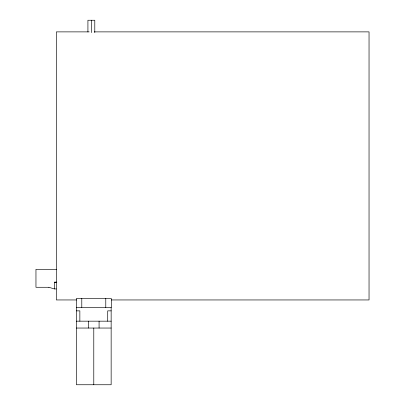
<?xml version="1.0" encoding="UTF-8"?>
<svg xmlns="http://www.w3.org/2000/svg" width="405" height="405" viewBox="0 0 405 405"><rect width="100%" height="100%" fill="white"/><g stroke="black" fill="none" stroke-linecap="round" stroke-linejoin="round"><path stroke-width="0.61" d="M89.206 31.879L56.356 31.879L56.356 299.948L76.57 299.948M94.259 31.879L369.041 31.879L369.041 299.948L111.314 299.948M56.614 269.32L35.959 269.32L35.959 287.282L48.924 287.282M56.204 288.932L54.31 288.932L54.31 282.204L56.589 282.204M54.31 282.204L56.796 282.204M76.418 307.42L111.304 307.42L111.304 298.485L76.418 298.485L76.418 384.75L111.147 384.75L111.147 307.42M76.418 310.858L79.856 310.858L79.856 321.17M111.147 310.858L107.71 310.858L107.71 321.17M76.418 321.17L111.147 321.17M76.418 328.045L111.147 328.045M48.868 287.282L54.31 288.932M105.776 298.485L105.776 307.42M99.078 321.17L99.078 328.045M94.79 32.587L94.79 20.25L87.92 20.25L87.92 31.97M93.783 328.045L93.783 384.75M91.358 20.25L91.358 32.587M88.487 321.17L88.487 328.045M81.79 298.485L81.79 307.42"/></g></svg>
